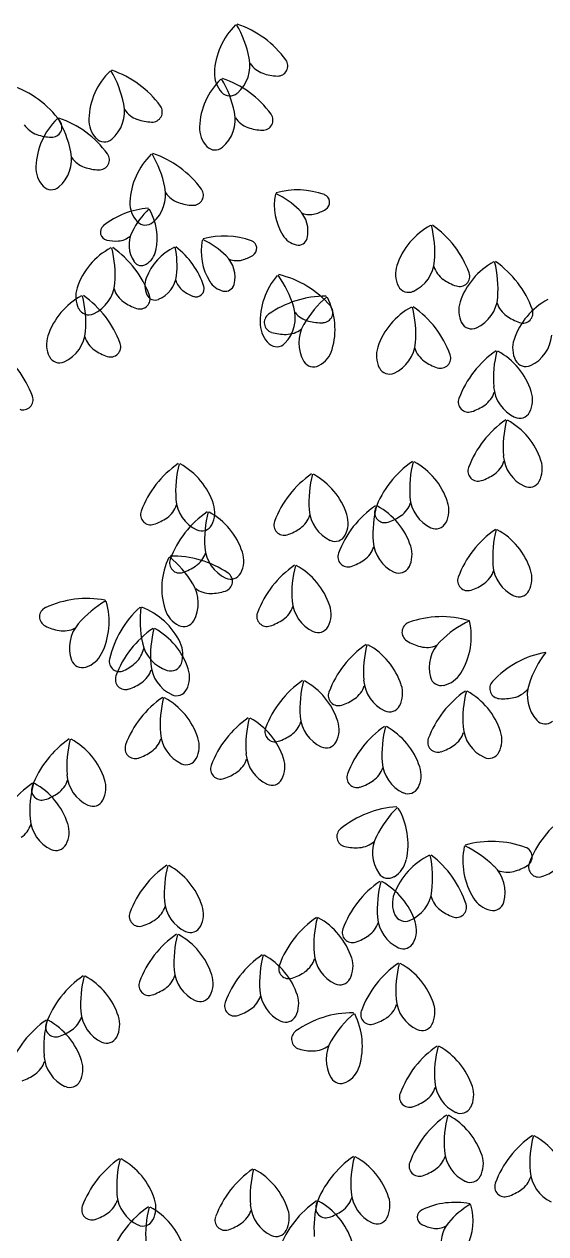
# Model space of a CAD drawing. Header units: millimetres. Extents: x 87938 to 265635, y 330093 to 434310.
# Drawn here: x 136553 to 137167, y 387982 to 389406 of the extents above; entities that cross this region are included whole.
import ezdxf

# ---------------------------------------------------------------- set-up
doc = ezdxf.new("R2010")
doc.units = ezdxf.units.MM

# ---------------------------------------------------------------- blocks, each defined once
blk = doc.blocks.new('A$C375B4AEE')
for centre, radius, start, end in [((8389.1, 7822.4), 83.7, 134.4245, 177.5723), ((8222.3, 7818.2), 126.8, 11.3604, 30.4932), ((8294.9, 7772), 117.2, 36.0049, 71.2807), ((8304.1, 7834.7), 43.4, 310.9819, 11.3604), ((8372.3, 7853.2), 29.6, 213.7834, 250.6231), ((8380.1, 7833.9), 11.9, 267.0755, 36.0051), ((8241.3, 7768.1), 83.7, 134.4245, 177.5723), ((8074.5, 7764), 126.8, 11.3604, 30.4932), ((8147.1, 7717.8), 117.2, 36.0049, 71.2807), ((8337.3, 7824.6), 31.8, 177.5723, 222.9878), ((8382, 7880.8), 58.9, 250.6231, 267.5103), ((8029, 7699.9), 117.2, 36.0049, 71.2807), ((8371.6, 7758.5), 83.7, 134.4245, 177.5723), ((8204.8, 7754.4), 126.8, 11.3604, 30.4932), ((8277.4, 7708.2), 117.2, 36.0049, 71.2807), ((8323.8, 7812), 13.3, 222.9877, 310.982), ((8156.3, 7780.4), 43.4, 310.9819, 11.3604), ((8224.5, 7798.9), 29.6, 213.7834, 250.6231), ((8232.3, 7779.7), 11.9, 267.0755, 36.0051), ((8286.6, 7770.8), 43.4, 310.9819, 11.3604), ((8362.6, 7770.1), 11.9, 267.0755, 36.0051), ((8106.4, 7781.1), 29.6, 213.7834, 250.6231), ((8179, 7711.8), 83.7, 134.4245, 177.5723), ((8114.2, 7761.8), 11.9, 267.0755, 36.0051), ((8012.2, 7707.7), 126.8, 11.3604, 30.4932), ((8084.8, 7661.5), 117.2, 36.0049, 71.2807), ((8189.5, 7770.3), 31.8, 177.5723, 222.9878), ((8234.2, 7826.6), 58.9, 250.6231, 267.5103), ((8354.8, 7789.4), 29.6, 213.7834, 250.6231), ((8116.1, 7808.7), 58.9, 250.6231, 267.5103), ((8176, 7757.7), 13.3, 222.9877, 310.982), ((8319.8, 7760.7), 31.8, 177.5723, 222.9878), ((8364.6, 7817), 58.9, 250.6231, 267.5103), ((8306.3, 7748.2), 13.3, 222.9877, 310.982), ((8094, 7724.1), 43.4, 310.9819, 11.3604), ((8162.2, 7742.6), 29.6, 213.7834, 250.6231), ((8170, 7723.4), 11.9, 267.0755, 36.0051), ((8289.8, 7670.1), 83.7, 134.4245, 177.5723), ((8122.9, 7666), 126.8, 11.3604, 30.4932), ((8195.5, 7619.8), 117.2, 36.0049, 71.2807), ((8127.2, 7714), 31.8, 177.5723, 222.9878), ((8171.9, 7770.3), 58.9, 250.6231, 267.5103), ((8113.7, 7701.4), 13.3, 222.9877, 310.982), ((8204.7, 7682.4), 43.4, 310.9819, 11.3604), ((8272.9, 7701), 29.6, 213.7834, 250.6231), ((8280.7, 7681.7), 11.9, 267.0755, 36.0051), ((8442.9, 7669.7), 66.9, 168.5702, 211.718), ((8334.3, 7592), 101.5, 45.5062, 64.6389), ((8403.1, 7594.1), 93.8, 70.1507, 105.4264), ((8431.7, 7673.3), 9.54, 301.2212, 70.1508), ((8233.7, 7572.6), 93.8, 93.6396, 128.9154), ((8237.9, 7672.3), 31.8, 177.5723, 222.9878), ((8299.5, 7593.2), 101.5, 134.427, 153.5598), ((8171.4, 7631.1), 66.9, 347.348, 30.4958), ((8282.7, 7728.6), 58.9, 250.6231, 267.5103), ((8381, 7639.6), 34.7, 345.1277, 45.5062), ((8411.9, 7705.2), 47.1, 284.7688, 301.656), ((8224.4, 7659.8), 13.3, 222.9877, 310.982), ((8417.9, 7682.5), 23.7, 247.9292, 284.7688), ((8180.8, 7638.1), 9.54, 128.9153, 257.8448), ((8239.7, 7622.9), 34.7, 153.5598, 213.9383), ((8599.7, 7572.4), 83.7, 118.3445, 161.4924), ((8438.2, 7614.7), 126.8, 355.2804, 14.4133), ((8495.2, 7550.2), 117.2, 19.925, 55.2007), ((8189.1, 7674.8), 47.1, 257.41, 274.2972), ((8190.8, 7651.4), 23.7, 274.2972, 311.1369), ((8287.9, 7560.4), 66.9, 116.1314, 159.2792), ((8160.1, 7599.2), 101.5, 353.0673, 12.2001), ((8203.7, 7545.8), 93.8, 17.7117, 52.9875), ((8356.9, 7615.4), 66.9, 168.5702, 211.718), ((8248.3, 7537.7), 101.5, 45.5062, 64.6389), ((8317.2, 7539.8), 93.8, 70.1507, 105.4264), ((8345.8, 7619), 9.54, 301.2212, 70.1508), ((8407.6, 7647.9), 25.4, 211.718, 257.1334), ((8404.3, 7633.5), 10.7, 257.1336, 345.1276), ((8223.3, 7546), 83.7, 118.3446, 161.4923), ((8061.9, 7588.2), 126.8, 355.2805, 14.4133), ((8118.9, 7523.7), 117.2, 19.925, 55.2007), ((8211.9, 7622), 25.4, 301.9326, 347.3479), ((8295.1, 7585.4), 34.7, 345.1277, 45.5062), ((8332, 7628.3), 23.7, 247.9292, 284.7688), ((8326, 7650.9), 47.1, 284.7688, 301.656), ((8219.7, 7609.5), 10.7, 213.9381, 301.9324), ((8550.5, 7588.9), 31.8, 161.4923, 206.9078), ((8521.4, 7607.8), 43.4, 294.9021, 355.2806), ((8592.1, 7606.7), 29.6, 197.7032, 234.5433), ((8674.1, 7529.4), 83.7, 118.3445, 161.4924), ((8512.6, 7571.7), 126.8, 355.2804, 14.4133), ((8569.6, 7507.2), 117.2, 19.925, 55.2007), ((8145, 7581.4), 43.4, 294.902, 355.2805), ((8249.1, 7575.1), 25.4, 159.2791, 204.6945), ((8226.4, 7591.1), 34.7, 292.6888, 353.0673), ((8282.9, 7588), 23.7, 195.4903, 232.3299), ((8321.6, 7593.6), 25.4, 211.718, 257.1334), ((8443.1, 7532.8), 83.7, 139.5158, 182.6636), ((8277.3, 7513.8), 126.8, 16.4517, 35.5845), ((8353.7, 7474.3), 117.2, 41.0962, 76.3719), ((8609.1, 7630.6), 58.9, 234.5432, 251.4304), ((8594.2, 7586.1), 11.9, 250.9955, 19.9245), ((8174.1, 7562.4), 31.8, 161.4923, 206.9078), ((8084.4, 7467.2), 117.2, 19.925, 55.2007), ((8215.7, 7580.3), 29.6, 197.7034, 234.5431), ((8217.9, 7559.6), 11.9, 250.9954, 19.925), ((8235.7, 7568.9), 10.7, 204.6944, 292.6889), ((8297.2, 7606.6), 47.1, 232.33, 249.2172), ((8283.9, 7571.5), 9.54, 248.7821, 17.7116), ((8318.3, 7579.2), 10.7, 257.1336, 345.1276), ((8534, 7580.6), 13.3, 206.908, 294.9021), ((8188.9, 7489.5), 83.7, 118.3446, 161.4923), ((8027.4, 7531.7), 126.8, 355.2805, 14.4133), ((8232.7, 7604.1), 58.9, 234.5431, 251.4304), ((8436.7, 7445.6), 117.2, 89.873, 125.1487), ((8357.3, 7537.5), 43.4, 316.0732, 16.4517), ((8520.4, 7465.8), 126.8, 130.6604, 149.7931), ((8433.1, 7543.5), 11.9, 272.1665, 41.0962), ((8363.8, 7523.6), 83.7, 343.5813, 26.7291), ((8577.2, 7476.2), 83.7, 118.3446, 161.4923), ((8415.8, 7518.4), 126.8, 355.2804, 14.4133), ((8472.8, 7453.9), 117.2, 19.925, 55.2007), ((8624.9, 7545.9), 31.8, 161.4923, 206.9078), ((8595.8, 7564.8), 43.4, 294.9021, 355.2806), ((8666.5, 7563.7), 29.6, 197.7032, 234.5432), ((8737.6, 7485.1), 83.7, 118.3445, 161.4924), ((8157.7, 7554.1), 13.3, 206.9076, 294.9022), ((8376.1, 7531.7), 11.9, 125.1483, 254.0782), ((8423.6, 7562), 29.6, 218.8746, 255.7143), ((8683.5, 7587.6), 58.9, 234.5432, 251.4303), ((8668.6, 7543), 11.9, 250.9955, 19.9246), ((8110.6, 7524.9), 43.4, 294.902, 355.2805), ((8391.3, 7530.4), 31.8, 182.6635, 228.079), ((8389.7, 7547.4), 29.6, 270.5305, 307.3702), ((8448.3, 7507.8), 43.4, 149.7932, 210.1718), ((8430.9, 7590.4), 58.9, 255.7144, 272.6015), ((8608.4, 7537.6), 13.3, 206.908, 294.9021), ((8139.7, 7505.9), 31.8, 161.4923, 206.9078), ((8181.2, 7523.7), 29.6, 197.7034, 234.5431), ((8183.4, 7503.1), 11.9, 250.9954, 19.925), ((8379, 7516.6), 13.3, 228.0789, 316.0734), ((8389.4, 7576.7), 58.9, 253.6434, 270.5305), ((8498.9, 7511.6), 43.4, 294.902, 355.2806), ((8688.4, 7501.5), 31.8, 161.4923, 206.9078), ((8659.3, 7520.4), 43.4, 294.902, 355.2806), ((7981.2, 7404.9), 117.2, 19.925, 55.2007), ((8198.2, 7547.6), 58.9, 234.5431, 251.4304), ((8413.6, 7509), 31.8, 298.1659, 343.5814), ((8528, 7492.7), 31.8, 161.4923, 206.9078), ((8569.6, 7510.5), 29.6, 197.7032, 234.5433), ((8571.8, 7489.8), 11.9, 250.9955, 19.9245), ((8703.3, 7401.6), 117.2, 124.41, 159.6857), ((8760.7, 7465.7), 126.8, 165.1973, 184.3302), ((8599, 7424.6), 83.7, 18.1183, 61.2661), ((8123.2, 7497.6), 13.3, 206.9076, 294.9022), ((8422.3, 7492.7), 13.3, 210.1714, 298.166), ((8511.6, 7484.3), 13.3, 206.908, 294.9021), ((8586.6, 7534.3), 58.9, 234.5432, 251.4304), ((8672, 7493.2), 13.3, 206.908, 294.9021), ((8606.8, 7458.8), 29.6, 305.0674, 341.9073), ((8677.5, 7459.4), 43.4, 184.3302, 244.7087), ((8648.3, 7440.7), 31.8, 332.7028, 18.1184), ((8080.2, 7440.8), 11.9, 250.9954, 19.9249), ((8604.5, 7438.2), 11.9, 159.6854, 288.6153), ((8590, 7482.8), 58.9, 288.1803, 305.0675), ((8664.7, 7432.3), 13.3, 244.7085, 332.7027), ((8714.7, 7320.3), 117.2, 124.4099, 159.6857), ((8772.1, 7384.4), 126.8, 165.1974, 184.3302), ((8610.3, 7343.3), 83.7, 18.1183, 61.2661), ((8329.2, 7268.9), 117.2, 124.4099, 159.6857), ((8386.7, 7333), 126.8, 165.1974, 184.3302), ((8224.9, 7291.9), 83.7, 18.1183, 61.2661), ((8604.8, 7271.4), 117.2, 124.4099, 159.6857), ((8662.2, 7335.5), 126.8, 165.1974, 184.3302), ((8500.4, 7294.4), 83.7, 18.1183, 61.2661), ((8618.2, 7377.5), 29.6, 305.0674, 341.9073), ((8688.9, 7378.1), 43.4, 184.3302, 244.7087), ((8659.7, 7359.4), 31.8, 332.7028, 18.1184), ((8486.2, 7256.7), 117.2, 124.4099, 159.6857), ((8543.6, 7320.8), 126.8, 165.1974, 184.3302), ((8381.9, 7279.6), 83.7, 18.1183, 61.2661), ((8615.9, 7356.9), 11.9, 159.6854, 288.6153), ((8601.4, 7401.5), 58.9, 288.1803, 305.0675), ((8676.1, 7351), 13.3, 244.7085, 332.7027), ((8303.5, 7326.7), 43.4, 184.3302, 244.7086), ((8579, 7329.2), 43.4, 184.3302, 244.7087), ((8230.5, 7305.5), 11.9, 159.6855, 288.6153), ((8232.8, 7326.1), 29.6, 305.0674, 341.9073), ((8363.3, 7212.2), 117.2, 124.4099, 159.6857), ((8420.8, 7276.3), 126.8, 165.1974, 184.3302), ((8259, 7235.2), 83.7, 18.1183, 61.2661), ((8274.2, 7308), 31.8, 332.7028, 18.1184), ((8460.4, 7314.5), 43.4, 184.3302, 244.7086), ((8561.4, 7219.3), 117.2, 124.4099, 159.6857), ((8618.9, 7283.4), 126.8, 165.1974, 184.3302), ((8506, 7308), 11.9, 159.6854, 288.6153), ((8457.1, 7242.3), 83.7, 18.1183, 61.2661), ((8508.3, 7328.6), 29.6, 305.0674, 341.9073), ((8549.8, 7310.5), 31.8, 332.7028, 18.1184), ((8215.9, 7350.1), 58.9, 288.1803, 305.0675), ((8290.6, 7299.6), 13.3, 244.7086, 332.7027), ((8387.5, 7293.2), 11.9, 159.6855, 288.6153), ((8389.7, 7313.9), 29.6, 305.0674, 341.9073), ((8431.2, 7295.8), 31.8, 332.7028, 18.1184), ((8491.5, 7352.6), 58.9, 288.1803, 305.0675), ((8566.1, 7302.1), 13.3, 244.7085, 332.7027), ((8372.9, 7337.8), 58.9, 288.1803, 305.0675), ((8447.6, 7287.3), 13.3, 244.7086, 332.7027), ((8702.5, 7191.4), 117.2, 124.4099, 159.6857), ((8759.9, 7255.5), 126.8, 165.1974, 184.3302), ((8598.2, 7214.3), 83.7, 18.1183, 61.2661), ((8337.6, 7270), 43.4, 184.3302, 244.7086), ((8464.9, 7276.5), 29.6, 305.0674, 341.9073), ((8535.6, 7277.1), 43.4, 184.3302, 244.7087), ((8506.4, 7258.4), 31.8, 332.7028, 18.1184), ((8327.3, 7219.1), 83.7, 154.4733, 197.6211), ((8172, 7158), 126.8, 31.4092, 50.542), ((8264.6, 7248.7), 11.9, 159.6855, 288.6153), ((8256.1, 7139.5), 117.2, 56.0537, 91.3294), ((8266.9, 7269.4), 29.6, 305.0674, 341.9073), ((8308.3, 7251.3), 31.8, 332.7028, 18.1184), ((8462.7, 7255.9), 11.9, 159.6854, 288.6153), ((8448.1, 7300.5), 58.9, 288.1803, 305.0675), ((8250, 7293.4), 58.9, 288.1803, 305.0675), ((8314.9, 7226.9), 11.9, 287.1241, 56.0538), ((8324.7, 7242.8), 13.3, 244.7086, 332.7027), ((8466.1, 7149.2), 117.2, 124.4099, 159.6857), ((8523.5, 7213.4), 126.8, 165.1974, 184.3302), ((8361.7, 7172.2), 83.7, 18.1183, 61.2661), ((8522.8, 7250), 13.3, 244.7085, 332.7027), ((8606, 7248.6), 29.6, 305.0674, 341.9073), ((8676.7, 7249.2), 43.4, 184.3302, 244.7087), ((8647.5, 7230.5), 31.8, 332.7028, 18.1184), ((8243.2, 7201.5), 43.4, 331.0307, 31.4092), ((8603.7, 7227.9), 11.9, 159.6854, 288.6153), ((8589.2, 7272.5), 58.9, 288.1803, 305.0675), ((8301, 7242.3), 29.6, 233.8322, 270.6718), ((8300.6, 7271.6), 58.9, 270.6718, 287.559), ((8663.9, 7222), 13.3, 244.7085, 332.7027), ((8111.6, 7185.2), 11.9, 114.8186, 243.7477), ((8155.7, 7089.6), 117.2, 79.5426, 114.8184), ((8241.7, 7094.6), 126.8, 120.3301, 139.4629), ((8098, 7179.5), 83.7, 333.251, 16.3987), ((8296.4, 7109.4), 117.2, 131.9815, 167.2573), ((8344.9, 7180.6), 126.8, 172.769, 191.9018), ((8189.9, 7118.5), 83.7, 25.6898, 68.8377), ((8277.9, 7203.4), 31.8, 197.6211, 243.0364), ((8369.6, 7206.4), 29.6, 305.0674, 341.9073), ((8440.3, 7207.1), 43.4, 184.3302, 244.7086), ((8411.1, 7188.4), 31.8, 332.7028, 18.1184), ((8269.5, 7187), 13.3, 243.0365, 331.0304), ((8367.3, 7185.8), 11.9, 159.6855, 288.6153), ((8352.8, 7230.4), 58.9, 288.1803, 305.0675), ((8572.8, 7075.5), 109.9, 72.5928, 110.578), ((8660.3, 7065.9), 126.8, 115.5007, 134.6335), ((8526.5, 7161.8), 81.4, 328.1116, 13.179), ((8132.7, 7227.1), 58.9, 243.313, 260.2002), ((8127.7, 7198.2), 29.6, 260.2002, 297.04), ((8178.3, 7148.8), 43.4, 139.4629, 199.8413), ((8299.5, 7074.9), 117.2, 124.4099, 159.6857), ((8357, 7139.1), 126.8, 165.1974, 184.3302), ((8195.2, 7097.9), 83.7, 18.1183, 61.2661), ((8427.5, 7179.9), 13.3, 244.7086, 332.7027), ((8538.2, 7167.2), 11.9, 109.9888, 238.9185), ((8263.2, 7163.4), 43.4, 191.9018, 252.2802), ((8236.7, 7141), 31.8, 340.2745, 25.69), ((8550.3, 7055.9), 117.2, 124.4099, 159.6857), ((8607.7, 7120), 126.8, 165.1974, 184.3302), ((8446, 7078.9), 83.7, 18.1183, 61.2661), ((8562.9, 7207.1), 58.9, 238.4836, 255.3708), ((8555.5, 7178.8), 29.6, 255.3708, 292.2105), ((8601.7, 7125.3), 43.4, 134.6334, 195.0119), ((8144.4, 7156.2), 31.8, 287.8356, 333.2511), ((8193.2, 7153.4), 29.6, 312.639, 349.4788), ((8714.2, 7035), 109.9, 99.7313, 137.7165), ((8796.4, 7066.4), 126.8, 142.6392, 161.7719), ((8150, 7138.6), 13.3, 199.8415, 287.8356), ((8193.7, 7132.7), 11.9, 167.2572, 296.1866), ((8173.4, 7175), 58.9, 295.7519, 312.6391), ((8203.1, 7132.1), 29.6, 305.0674, 341.9073), ((8273.8, 7132.8), 43.4, 184.3302, 244.7086), ((8254.1, 7134.7), 13.3, 252.2801, 340.2746), ((8244.5, 7114.1), 31.8, 332.7028, 18.1184), ((8200.8, 7111.5), 11.9, 159.6855, 288.6153), ((8186.2, 7156.1), 58.9, 288.1803, 305.0675), ((8475.6, 7013.4), 117.2, 124.4099, 159.6857), ((8533, 7077.5), 126.8, 165.1974, 184.3302), ((8371.2, 7036.4), 83.7, 18.1183, 61.2661), ((8524.5, 7113.7), 43.4, 184.3302, 244.7087), ((8572.6, 7117.5), 13.3, 195.0118, 283.006), ((8568.5, 7135.5), 31.8, 283.0061, 328.4215), ((8641.6, 7100.8), 11.9, 137.1272, 266.057), ((8260.9, 7105.6), 13.3, 244.7086, 332.7027), ((8451.5, 7092.5), 11.9, 159.6855, 288.6153), ((8453.8, 7113.1), 29.6, 305.0674, 341.9073), ((8495.3, 7095), 31.8, 332.7028, 18.1184), ((8667.2, 7001.1), 117.2, 124.4099, 159.6857), ((8724.7, 7065.3), 126.8, 165.1974, 184.3302), ((8562.9, 7024.1), 83.7, 18.1183, 61.2661), ((8651.6, 7119), 29.6, 282.5092, 319.349), ((8717.2, 7092.5), 43.4, 161.7718, 222.1504), ((8310.9, 6993.7), 117.2, 124.4099, 159.6857), ((8368.4, 7057.8), 126.8, 165.1974, 184.3302), ((8206.6, 7016.6), 83.7, 18.1183, 61.2661), ((8437, 7137.1), 58.9, 288.1803, 305.0675), ((8511.7, 7086.6), 13.3, 244.7085, 332.7027), ((8645.3, 7147.6), 58.9, 265.6221, 282.5093), ((8411.7, 6969.5), 117.2, 124.4099, 159.6857), ((8469.2, 7033.6), 126.8, 165.1974, 184.3302), ((8307.4, 6992.5), 83.7, 18.1183, 61.2661), ((8449.8, 7071.2), 43.4, 184.3302, 244.7086), ((8376.8, 7050), 11.9, 159.6855, 288.6153), ((8379.1, 7070.6), 29.6, 305.0674, 341.9073), ((8420.6, 7052.5), 31.8, 332.7028, 18.1184), ((8572.1, 6959.5), 117.2, 124.4099, 159.6857), ((8629.5, 7023.6), 126.8, 165.1974, 184.3302), ((8467.7, 6982.5), 83.7, 18.1183, 61.2661), ((8641.5, 7059), 43.4, 184.3302, 244.7087), ((8694.9, 7072.3), 13.3, 222.1502, 310.1444), ((8201, 6944.8), 117.2, 124.4099, 159.6857), ((8258.5, 7008.9), 126.8, 165.1974, 184.3302), ((8096.7, 6967.7), 83.7, 18.1183, 61.2661), ((8214.5, 7050.9), 29.6, 305.0674, 341.9073), ((8285.2, 7051.5), 43.4, 184.3302, 244.7086), ((8255.9, 7032.8), 31.8, 332.7028, 18.1184), ((8362.3, 7094.6), 58.9, 288.1803, 305.0675), ((8437, 7044.1), 13.3, 244.7086, 332.7027), ((8568.5, 7037.7), 11.9, 159.6854, 288.6153), ((8570.8, 7058.3), 29.6, 305.0674, 341.9073), ((8612.2, 7040.3), 31.8, 332.7028, 18.1184), ((8212.2, 7030.2), 11.9, 159.6855, 288.6153), ((8197.6, 7074.9), 58.9, 288.1803, 305.0675), ((8386, 7027.3), 43.4, 184.3302, 244.7086), ((8553.9, 7082.3), 58.9, 288.1803, 305.0675), ((8628.6, 7031.8), 13.3, 244.7085, 332.7027), ((8272.3, 7024.3), 13.3, 244.7086, 332.7027), ((8313, 7006), 11.9, 159.6855, 288.6153), ((8315.3, 7026.7), 29.6, 305.0674, 341.9073), ((8356.7, 7008.6), 31.8, 332.7028, 18.1184), ((8546.3, 7017.3), 43.4, 184.3302, 244.7087), ((8517.1, 6998.6), 31.8, 332.7028, 18.1184), ((8175.2, 7002.6), 43.4, 184.3302, 244.7086), ((8146, 6983.9), 31.8, 332.7028, 18.1184), ((8298.4, 7050.7), 58.9, 288.1803, 305.0675), ((8373.1, 7000.1), 13.3, 244.7086, 332.7027), ((8473.3, 6996.1), 11.9, 159.6854, 288.6153), ((8475.6, 7016.7), 29.6, 305.0674, 341.9073), ((8157.7, 6892.7), 117.2, 124.4099, 159.6857), ((8215.1, 6956.8), 126.8, 165.1974, 184.3302), ((8102.3, 6981.3), 11.9, 159.6855, 288.6152), ((8053.4, 6915.6), 83.7, 18.1183, 61.2661), ((8104.6, 7002), 29.6, 305.0674, 341.9073), ((8458.8, 7040.7), 58.9, 288.1803, 305.0675), ((8533.5, 6990.2), 13.3, 244.7085, 332.7027), ((8087.7, 7025.9), 58.9, 288.1803, 305.0675), ((8162.4, 6975.4), 13.3, 244.7086, 332.7027), ((8527.7, 6844.5), 117.2, 93.6396, 128.9153), ((8609.8, 6870.2), 126.8, 134.4271, 153.5598), ((8449.8, 6917.6), 83.7, 347.348, 30.4957), ((8786, 6854.2), 117.2, 124.4099, 159.6857), ((8061.2, 6949.8), 29.6, 305.0675, 341.9073), ((8131.9, 6950.5), 43.4, 184.3302, 244.7087), ((8102.7, 6931.8), 31.8, 332.7028, 18.1184), ((8461.5, 6926.4), 11.9, 128.9154, 257.845), ((8535.1, 6907.4), 43.4, 153.5598, 213.9382), ((8119.1, 6923.3), 13.3, 244.7086, 332.7027), ((8471.8, 6972.2), 58.9, 257.41, 274.2972), ((8474, 6943), 29.6, 274.2972, 311.137), ((8681.7, 6898), 83.7, 168.5702, 211.718), ((8545.9, 6800.9), 126.8, 45.5061, 64.6389), ((8631.9, 6803.5), 117.2, 70.1506, 105.4264), ((8667.7, 6902.5), 11.9, 301.221, 70.1506), ((8595.4, 6829.2), 83.7, 116.1313, 159.2791), ((8500.4, 6906.2), 31.8, 301.9325, 347.348), ((8435.6, 6877.7), 126.8, 353.0673, 12.2001), ((8490.1, 6811), 117.2, 17.7118, 52.9875), ((8687.2, 6890.7), 11.9, 159.6854, 288.6153), ((8315.9, 6796), 117.2, 124.4099, 159.6857), ((8373.3, 6860.1), 126.8, 165.1974, 184.3302), ((8211.5, 6819), 83.7, 18.1183, 61.2661), ((8510.2, 6890.6), 13.3, 213.9383, 301.9326), ((8604.4, 6860.5), 43.4, 345.1278, 45.5062), ((8650.4, 6914.1), 29.6, 247.9291, 284.7688), ((8643, 6942.4), 58.9, 284.7688, 301.656), ((8672.7, 6935.4), 58.9, 288.1803, 305.0675), ((8566.6, 6777), 117.2, 124.4099, 159.6857), ((8624, 6841.1), 126.8, 165.1974, 184.3302), ((8462.3, 6800), 83.7, 18.1183, 61.2661), ((8546.8, 6847.6), 31.8, 159.2792, 204.6947), ((8518.5, 6867.6), 43.4, 292.6888, 353.0673), ((8589.1, 6863.8), 29.6, 195.4901, 232.33), ((8637.5, 6870.7), 31.8, 211.718, 257.1335), ((8219.4, 6853.2), 29.6, 305.0674, 341.9073), ((8290.1, 6853.8), 43.4, 184.3302, 244.7086), ((8260.9, 6835.1), 31.8, 332.7028, 18.1184), ((8607, 6887), 58.9, 232.3299, 249.2171), ((8590.4, 6843.1), 11.9, 248.7823, 17.712), ((8633.4, 6852.7), 13.3, 257.1335, 345.1277), ((8217.1, 6832.6), 11.9, 159.6855, 288.6153), ((8202.6, 6877.2), 58.9, 288.1803, 305.0675), ((8491.9, 6734.5), 117.2, 124.4099, 159.6857), ((8549.3, 6798.6), 126.8, 165.1974, 184.3302), ((8387.6, 6757.4), 83.7, 18.1183, 61.2661), ((8470.1, 6834.2), 29.6, 305.0674, 341.9073), ((8540.8, 6834.8), 43.4, 184.3302, 244.7087), ((8530.1, 6839.9), 13.3, 204.6945, 292.6888), ((8511.6, 6816.1), 31.8, 332.7028, 18.1184), ((8327.2, 6714.7), 117.2, 124.4099, 159.6857), ((8384.7, 6778.8), 126.8, 165.1974, 184.3302), ((8222.9, 6737.7), 83.7, 18.1183, 61.2661), ((8277.3, 6826.7), 13.3, 244.7086, 332.7027), ((8467.8, 6813.5), 11.9, 159.6854, 288.6153), ((8453.3, 6858.2), 58.9, 288.1803, 305.0675), ((8528, 6807.6), 13.3, 244.7085, 332.7027), ((8428, 6690.5), 117.2, 124.4099, 159.6857), ((8485.5, 6754.7), 126.8, 165.1974, 184.3302), ((8323.7, 6713.5), 83.7, 18.1183, 61.2661), ((8395.4, 6791.7), 29.6, 305.0674, 341.9073), ((8466.1, 6792.3), 43.4, 184.3302, 244.7086), ((8436.9, 6773.6), 31.8, 332.7028, 18.1184), ((8301.5, 6772.5), 43.4, 184.3302, 244.7086), ((8393.1, 6771), 11.9, 159.6855, 288.6153), ((8378.6, 6815.6), 58.9, 288.1803, 305.0675), ((8588.4, 6680.6), 117.2, 124.4099, 159.6857), ((8645.8, 6744.7), 126.8, 165.1974, 184.3302), ((8484.1, 6703.6), 83.7, 18.1183, 61.2661), ((8217.3, 6665.8), 117.2, 124.4099, 159.6857), ((8274.8, 6729.9), 126.8, 165.1974, 184.3302), ((8113, 6688.8), 83.7, 18.1183, 61.2661), ((8228.5, 6751.3), 11.9, 159.6855, 288.6153), ((8230.8, 6771.9), 29.6, 305.0674, 341.9073), ((8272.2, 6753.8), 31.8, 332.7028, 18.1184), ((8453.3, 6765.1), 13.3, 244.7086, 332.7027), ((8213.9, 6795.9), 58.9, 288.1803, 305.0675), ((8288.6, 6745.4), 13.3, 244.7086, 332.7027), ((8331.6, 6747.7), 29.6, 305.0674, 341.9073), ((8402.3, 6748.4), 43.4, 184.3302, 244.7086), ((8373, 6729.7), 31.8, 332.7028, 18.1184), ((8329.3, 6727.1), 11.9, 159.6855, 288.6153), ((8314.7, 6771.7), 58.9, 288.1803, 305.0675), ((8491.9, 6737.8), 29.6, 305.0674, 341.9073), ((8562.6, 6738.4), 43.4, 184.3302, 244.7087), ((8533.4, 6719.7), 31.8, 332.7028, 18.1184), ((8174, 6613.7), 117.2, 124.4099, 159.6857), ((8231.4, 6677.8), 126.8, 165.1974, 184.3302), ((8069.7, 6636.7), 83.7, 18.1183, 61.2661), ((8120.9, 6723), 29.6, 305.0674, 341.9073), ((8191.6, 6723.6), 43.4, 184.3302, 244.7086), ((8162.3, 6704.9), 31.8, 332.7028, 18.1184), ((8389.4, 6721.2), 13.3, 244.7086, 332.7027), ((8468.9, 6601.8), 117.2, 89.873, 125.1487), ((8552.6, 6622.1), 126.8, 130.6604, 149.7932), ((8396, 6679.9), 83.7, 343.5813, 26.7291), ((8489.6, 6717.1), 11.9, 159.6854, 288.6153), ((8475.1, 6761.8), 58.9, 288.1803, 305.0675), ((8118.6, 6702.4), 11.9, 159.6854, 288.6153), ((8104, 6747), 58.9, 288.1803, 305.0675), ((8408.3, 6687.9), 11.9, 125.1488, 254.0784), ((8549.8, 6711.2), 13.3, 244.7085, 332.7027), ((8178.7, 6696.5), 13.3, 244.7086, 332.7027), ((8480.4, 6664.1), 43.4, 149.7932, 210.1716), ((8148.2, 6671.5), 43.4, 184.3302, 244.7086), ((8421.6, 6732.9), 58.9, 253.6434, 270.5305), ((8421.9, 6703.6), 29.6, 270.5305, 307.3702), ((8634, 6583.1), 117.2, 124.4099, 159.6857), ((8691.4, 6647.2), 126.8, 165.1974, 184.3302), ((8529.6, 6606.1), 83.7, 18.1183, 61.2661), ((8077.5, 6670.9), 29.6, 305.0675, 341.9073), ((8119, 6652.8), 31.8, 332.7028, 18.1184), ((8445.8, 6665.2), 31.8, 298.1659, 343.5814), ((8060.7, 6694.9), 58.9, 288.1803, 305.0675), ((8135.4, 6644.4), 13.3, 244.7086, 332.7027), ((8454.5, 6649), 13.3, 210.1714, 298.166), ((8608.2, 6640.9), 43.4, 184.3302, 244.7087), ((8535.2, 6619.7), 11.9, 159.6854, 288.6153), ((8537.5, 6640.3), 29.6, 305.0674, 341.9073), ((8579, 6622.2), 31.8, 332.7028, 18.1184), ((8520.7, 6664.3), 58.9, 288.1803, 305.0675), ((8645.3, 6501.8), 117.2, 124.4099, 159.6857), ((8702.8, 6566), 126.8, 165.1974, 184.3302), ((8541, 6524.8), 83.7, 18.1183, 61.2661), ((8595.3, 6613.8), 13.3, 244.7085, 332.7027), ((8746.1, 6477.7), 117.2, 124.4099, 159.6857), ((8803.6, 6541.8), 126.8, 165.1974, 184.3302), ((8641.8, 6500.6), 83.7, 18.1183, 61.2661), ((8619.6, 6559.7), 43.4, 184.3302, 244.7087), ((8259.9, 6450.4), 117.2, 124.4099, 159.6857), ((8317.3, 6514.6), 126.8, 165.1974, 184.3302), ((8155.6, 6473.4), 83.7, 18.1183, 61.2661), ((8535.4, 6452.9), 117.2, 124.4099, 159.6857), ((8592.9, 6517.1), 126.8, 165.1974, 184.3302), ((8431.1, 6475.9), 83.7, 18.1183, 61.2661), ((8546.6, 6538.4), 11.9, 159.6854, 288.6153), ((8548.9, 6559), 29.6, 305.0674, 341.9073), ((8590.3, 6541), 31.8, 332.7028, 18.1184), ((8416.9, 6438.2), 117.2, 124.4099, 159.6857), ((8474.3, 6502.3), 126.8, 165.1974, 184.3302), ((8312.6, 6461.2), 83.7, 18.1183, 61.2661), ((8532, 6583), 58.9, 288.1803, 305.0675), ((8606.7, 6532.5), 13.3, 244.7085, 332.7027), ((8649.7, 6534.9), 29.6, 305.0674, 341.9073), ((8720.4, 6535.5), 43.4, 184.3302, 244.7087), ((8647.4, 6514.2), 11.9, 159.6854, 288.6153), ((8632.8, 6558.8), 58.9, 288.1803, 305.0675), ((8163.4, 6507.6), 29.6, 305.0674, 341.9073), ((8234.1, 6508.3), 43.4, 184.3302, 244.7086), ((8204.9, 6489.6), 31.8, 332.7028, 18.1184), ((8492.1, 6400.8), 117.2, 124.4099, 159.6857), ((8549.5, 6464.9), 126.8, 165.1974, 184.3302), ((8387.8, 6423.8), 83.7, 18.1183, 61.2661), ((8439, 6510.1), 29.6, 305.0674, 341.9073), ((8509.7, 6510.8), 43.4, 184.3302, 244.7087), ((8480.4, 6492.1), 31.8, 332.7028, 18.1184), ((8589.3, 6401.9), 93.8, 79.5426, 114.8184), ((8161.2, 6487), 11.9, 159.6855, 288.6153), ((8146.6, 6531.6), 58.9, 288.1803, 305.0675), ((8294, 6393.7), 117.2, 124.4099, 159.6857), ((8351.4, 6457.8), 126.8, 165.1974, 184.3302), ((8189.7, 6416.7), 83.7, 18.1183, 61.2661), ((8320.4, 6495.4), 29.6, 305.0674, 341.9073), ((8391.1, 6496), 43.4, 184.3302, 244.7086), ((8361.9, 6477.3), 31.8, 332.7028, 18.1184), ((8436.7, 6489.5), 11.9, 159.6855, 288.6153), ((8422.1, 6534.1), 58.9, 288.1803, 305.0675), ((8553.9, 6478.3), 9.54, 114.8185, 243.7481), ((8658.1, 6405.8), 101.5, 120.3301, 139.4629), ((8543.1, 6473.8), 66.9, 333.251, 16.3988), ((8221.3, 6481.1), 13.3, 244.7086, 332.7027), ((8318.1, 6474.7), 11.9, 159.6855, 288.6153), ((8303.6, 6519.4), 58.9, 288.1803, 305.0675), ((8496.8, 6483.6), 13.3, 244.7085, 332.7027), ((8570.9, 6511.8), 47.1, 243.313, 260.2002), ((8566.9, 6488.7), 23.7, 260.2002, 297.04), ((8607.3, 6449.2), 34.7, 139.4629, 199.8413), ((8378.3, 6468.8), 13.3, 244.7086, 332.7027)]:
    blk.add_arc(centre, radius, start, end)
blk.add_spline([(7739.2, 6434.4), (7818.8, 6275.4), (8137.2, 6156.1), (8336.2, 6235.7), (8734.2, 6474.2), (8873.5, 7050.6), (8873.5, 7249.4)], degree=3)

msp = doc.modelspace()

# ---------------------------------------------------------------- block references
msp.add_blockref('A$C375B4AEE', (128471, 381523.4))

doc.saveas('drawing.dxf')
